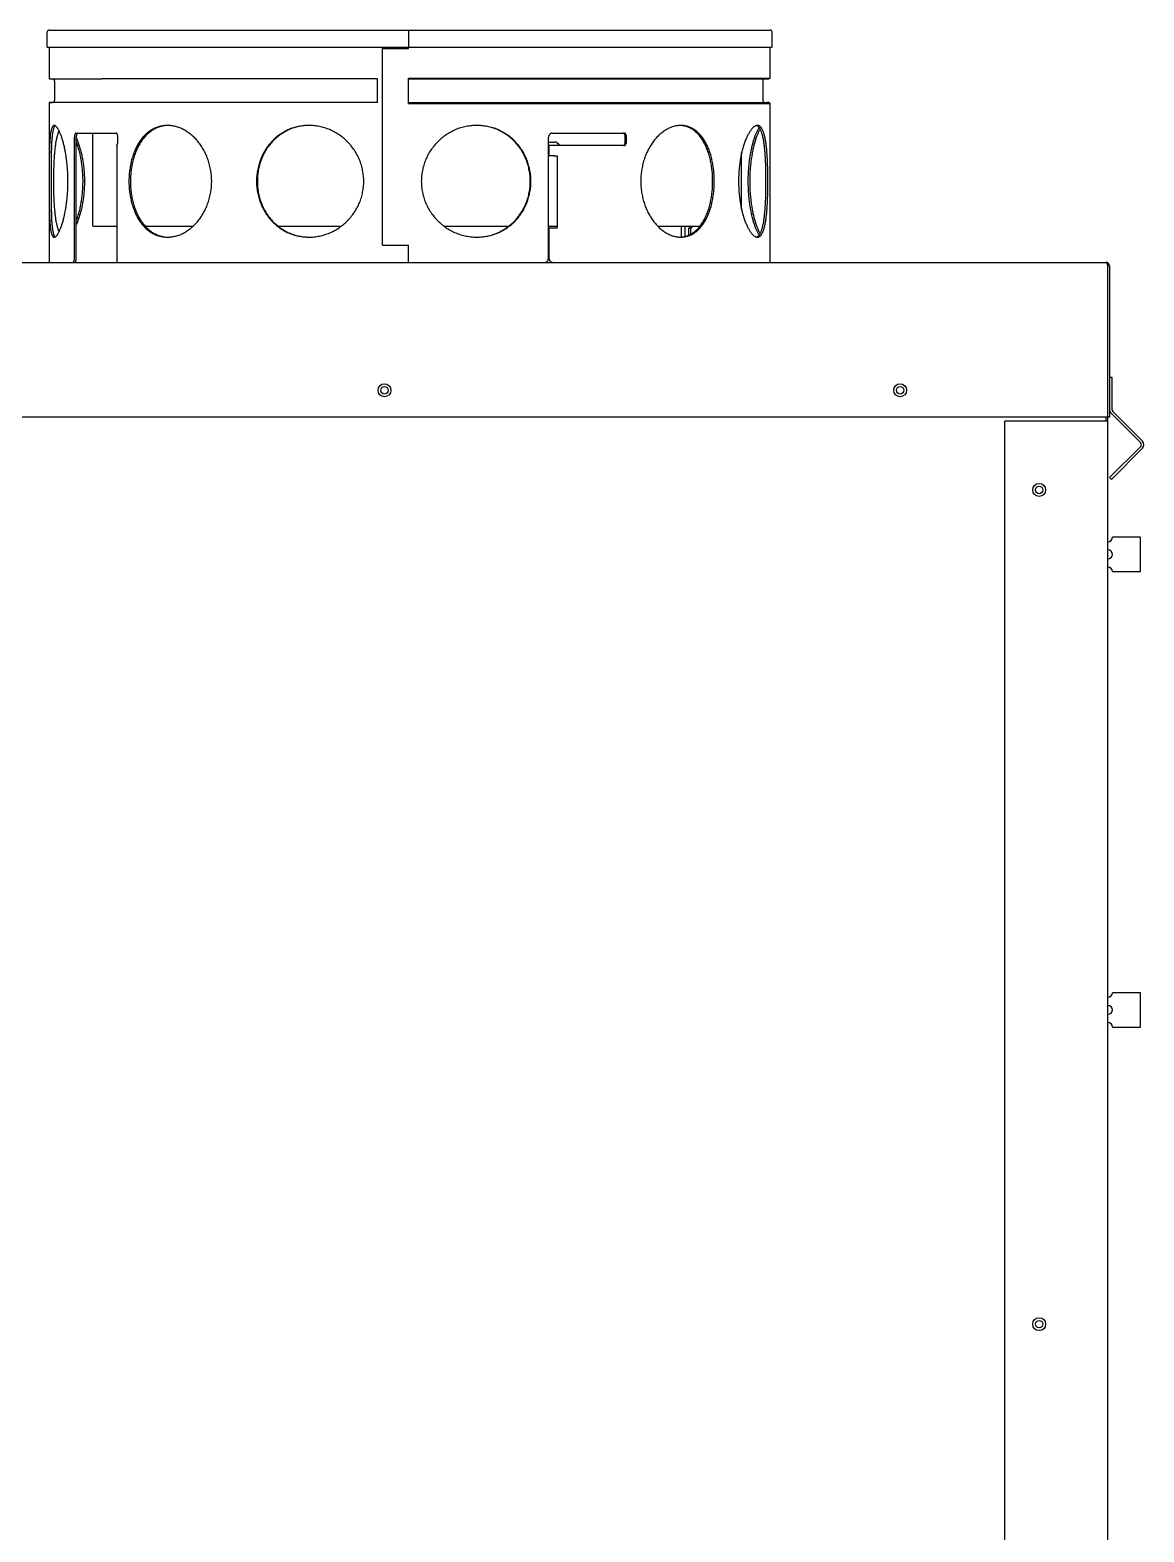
# Model space of a CAD drawing. Header units: inches. Extents: x 16 to 102.3, y 9.9 to 90.2.
# Drawn here: x 86.12 to 102.32, y 33.71 to 55.56 of the extents above; entities that cross this region are included whole.
import ezdxf

# ---------------------------------------------------------------- set-up
doc = ezdxf.new("R2010")
doc.units = ezdxf.units.IN
doc.header["$LTSCALE"] = 6.6
doc.header["$MEASUREMENT"] = 0
doc.layers.get('0').update_dxf_attribs({"linetype": 'CONTINUOUS'})

msp = doc.modelspace()

# ---------------------------------------------------------------- linework, layer by layer
at = {"color": 7, "linetype": 'CONTINUOUS'}
for p, q in [((86.368, 55.311), (86.368, 55.531)), ((86.396, 55.559), (96.883, 55.559)), ((91.624, 55.559), (91.624, 55.311)), ((96.911, 55.311), (96.911, 55.531)), ((86.368, 55.311), (96.911, 55.311)), ((86.79, 52.239), (86.79, 53.999)), ((94.77, 54.029), (94.77, 53.909)), ((96.468, 52.947), (96.468, 53.771)), ((95.697, 52.679), (95.697, 52.574)), ((95.724, 52.679), (95.697, 52.679)), ((95.713, 52.704), (95.713, 52.679)), ((101.819, 52.131), (101.795, 52.131)), ((101.855, 50.506), (101.819, 50.506)), ((101.819, 49.929), (101.795, 49.929)), ((102.273, 49.553), (101.84, 49.985)), ((101.819, 49.048), (102.273, 49.502)), ((101.845, 49.023), (101.819, 49.048))]:
    msp.add_line(p, q, dxfattribs=at)
at = {"color": 3, "linetype": 'CONTINUOUS'}
for p, q in [((86.396, 55.311), (86.396, 54.848)), ((91.243, 52.429), (91.243, 55.291)), ((91.243, 55.291), (91.624, 55.291)), ((91.624, 55.291), (91.624, 55.311)), ((96.883, 54.861), (96.883, 55.311)), ((86.41, 54.847), (86.445, 54.847)), ((91.172, 54.847), (87.162, 54.847)), ((91.172, 54.507), (91.172, 54.847)), ((91.625, 54.492), (91.625, 54.861)), ((91.625, 54.861), (96.883, 54.861)), ((91.625, 54.847), (96.84, 54.847)), ((86.475, 54.817), (86.475, 54.537)), ((96.775, 54.817), (96.775, 54.537)), ((86.396, 54.505), (86.396, 52.179)), ((86.41, 54.507), (86.445, 54.507)), ((91.172, 54.507), (87.162, 54.507)), ((91.625, 54.507), (96.84, 54.507)), ((91.625, 54.492), (96.883, 54.492)), ((96.883, 52.179), (96.883, 54.492)), ((86.764, 52.239), (86.764, 53.999)), ((86.786, 54.059), (87.372, 54.059)), ((87.03, 52.704), (87.03, 54.059)), ((87.39, 54.029), (87.39, 53.909)), ((93.659, 52.239), (93.659, 53.999)), ((93.714, 54.059), (94.762, 54.059)), ((94.786, 54.029), (94.786, 53.909)), ((87.379, 53.879), (87.379, 52.179)), ((93.659, 53.93), (93.744, 53.93)), ((93.665, 53.879), (93.665, 53.729)), ((94.748, 53.879), (93.665, 53.879)), ((94.748, 53.879), (94.752, 53.879)), ((93.744, 53.727), (93.659, 53.727)), ((93.734, 53.729), (93.785, 53.729)), ((93.785, 53.729), (93.785, 52.679)), ((87.03, 52.704), (87.379, 52.704)), ((87.795, 52.704), (88.487, 52.704)), ((89.729, 52.704), (90.642, 52.704)), ((92.142, 52.704), (93.078, 52.704)), ((93.659, 52.704), (93.785, 52.704)), ((93.665, 52.679), (93.665, 52.239)), ((93.785, 52.679), (93.665, 52.679)), ((95.25, 52.704), (95.86, 52.704)), ((95.592, 52.548), (95.592, 52.704)), ((95.641, 52.704), (95.641, 52.556)), ((95.724, 52.679), (95.724, 52.588)), ((95.74, 52.679), (95.724, 52.679)), ((95.74, 52.704), (95.74, 52.679)), ((91.243, 52.429), (91.624, 52.429)), ((91.624, 52.179), (91.624, 52.429)), ((78.5, 52.179), (101.771, 52.179)), ((101.795, 10.094), (101.795, 52.131)), ((101.819, 52.131), (101.819, 49.929)), ((101.855, 50.036), (101.855, 50.506)), ((101.795, 49.929), (80.75, 49.929)), ((100.295, 10.739), (100.295, 49.869)), ((101.795, 49.869), (100.295, 49.869)), ((101.771, 49.869), (101.771, 49.929)), ((102.298, 49.578), (101.866, 50.011)), ((101.845, 49.023), (102.298, 49.476)), ((102.271, 48.181), (101.86, 48.181)), ((102.271, 47.681), (102.271, 48.181)), ((101.86, 47.681), (102.271, 47.681)), ((102.271, 41.556), (101.86, 41.556)), ((102.271, 41.056), (102.271, 41.556)), ((101.86, 41.056), (102.271, 41.056))]:
    msp.add_line(p, q, dxfattribs=at)
for centre, radius in [((91.273, 50.319), 0.094), ((91.273, 50.319), 0.0545), ((98.773, 50.319), 0.094), ((98.773, 50.319), 0.0545), ((100.795, 48.869), 0.094), ((100.795, 48.869), 0.0545), ((100.795, 36.734), 0.094), ((100.795, 36.734), 0.0545)]:
    msp.add_circle(centre, radius, dxfattribs=at)
at = {"color": 7, "linetype": 'CONTINUOUS'}
for centre, radius, start, end in [((86.396, 55.531), 0.028, 90, 180), ((96.883, 55.531), 0.028, 0, 90), ((101.771, 52.131), 0.024, 0, 34.9505), ((101.891, 50.036), 0.072, 180, 225), ((102.247, 49.527), 0.036, 315, 45)]:
    msp.add_arc(centre, radius, start, end, dxfattribs=at)
at = {"color": 3, "linetype": 'CONTINUOUS'}
for centre, radius, start, end in [((86.41, 54.917), 0.07, 258.0758, 270), ((86.445, 54.817), 0.03, 0, 90), ((96.805, 54.817), 0.03, 90, 180), ((96.84, 54.917), 0.07, 270, 307.422), ((86.41, 54.437), 0.07, 90, 101.9242), ((86.445, 54.537), 0.03, 270, 360), ((96.805, 54.537), 0.03, 180, 270), ((96.84, 54.437), 0.07, 52.578, 90), ((101.771, 52.131), 0.048, 0, 90), ((101.891, 50.036), 0.036, 180, 225), ((102.247, 49.527), 0.072, 315, 45), ((101.795, 48.181), 0.065, 270, 360), ((101.795, 47.931), 0.065, 270, 90), ((101.795, 47.681), 0.065, 0, 90), ((101.795, 41.556), 0.065, 270, 360), ((101.795, 41.306), 0.065, 270, 90), ((101.795, 41.056), 0.065, 0, 90)]:
    msp.add_arc(centre, radius, start, end, dxfattribs=at)
for points, knots in [([(86.396, 54.848), (86.395, 54.847), (86.403, 54.848), (86.409, 54.848), (86.41, 54.848)], [0, 0, 0, 0, 0.665252, 1, 1, 1, 1]), ([(86.411, 54.848), (86.416, 54.848), (86.423, 54.847), (86.437, 54.847), (86.445, 54.848)], [0, 0, 0, 0, 0.349991, 1, 1, 1, 1]), ([(86.447, 54.848), (86.459, 54.848), (86.484, 54.847), (86.527, 54.847), (86.578, 54.847), (86.638, 54.847), (86.706, 54.847), (86.782, 54.847), (86.866, 54.847), (86.958, 54.847), (87.057, 54.847), (87.126, 54.847), (87.162, 54.847)], [0, 0, 0, 0, 0.047828, 0.107595, 0.179225, 0.262573, 0.357529, 0.463907, 0.581558, 0.710261, 0.849824, 1, 1, 1, 1]), ([(86.41, 54.505), (86.409, 54.505), (86.403, 54.506), (86.395, 54.507), (86.396, 54.506)], [0, 0, 0, 0, 0.334748, 1, 1, 1, 1]), ([(86.445, 54.506), (86.437, 54.506), (86.423, 54.506), (86.416, 54.505), (86.411, 54.505)], [0, 0, 0, 0, 0.65001, 1, 1, 1, 1]), ([(87.162, 54.507), (87.126, 54.507), (87.057, 54.507), (86.958, 54.507), (86.866, 54.507), (86.782, 54.507), (86.706, 54.507), (86.638, 54.506), (86.578, 54.506), (86.527, 54.506), (86.484, 54.506), (86.459, 54.506), (86.447, 54.506)], [0, 0, 0, 0, 0.150176, 0.289739, 0.418442, 0.536093, 0.642471, 0.737427, 0.820775, 0.892405, 0.952172, 1, 1, 1, 1]), ([(86.47, 54.171), (86.469, 54.171), (86.467, 54.171), (86.464, 54.17), (86.461, 54.169), (86.457, 54.167), (86.454, 54.165), (86.45, 54.161), (86.446, 54.155), (86.44, 54.147), (86.435, 54.136), (86.431, 54.123), (86.427, 54.109), (86.423, 54.093), (86.419, 54.075), (86.416, 54.055), (86.413, 54.034), (86.411, 54.011), (86.409, 53.986), (86.407, 53.96), (86.404, 53.923), (86.402, 53.873), (86.4, 53.809), (86.398, 53.741), (86.397, 53.669), (86.397, 53.594), (86.396, 53.517), (86.396, 53.438), (86.396, 53.385), (86.396, 53.359)], [0, 0, 0, 0, 0.00401, 0.008014, 0.012099, 0.016344, 0.020821, 0.02559, 0.036185, 0.048431, 0.062499, 0.078487, 0.096448, 0.116405, 0.138353, 0.162269, 0.188123, 0.215876, 0.24547, 0.276844, 0.309934, 0.380966, 0.457911, 0.540058, 0.62662, 0.716776, 0.809654, 0.904367, 1, 1, 1, 1]), ([(86.485, 54.167), (86.485, 54.167), (86.483, 54.168), (86.481, 54.169), (86.477, 54.17), (86.474, 54.171), (86.472, 54.171), (86.47, 54.171)], [0, 0, 0, 0, 0.04384, 0.303669, 0.547451, 0.77832, 1, 1, 1, 1]), ([(86.67, 53.359), (86.67, 53.385), (86.669, 53.438), (86.665, 53.517), (86.659, 53.594), (86.651, 53.669), (86.64, 53.741), (86.628, 53.809), (86.614, 53.873), (86.602, 53.923), (86.591, 53.96), (86.583, 53.986), (86.575, 54.011), (86.566, 54.034), (86.558, 54.055), (86.549, 54.075), (86.541, 54.093), (86.532, 54.109), (86.525, 54.121), (86.52, 54.13), (86.514, 54.138), (86.508, 54.147), (86.5, 54.155), (86.493, 54.161), (86.488, 54.165), (86.486, 54.166), (86.485, 54.167)], [0, 0, 0, 0, 0.094334, 0.187852, 0.279742, 0.369209, 0.455466, 0.537758, 0.615352, 0.687569, 0.721458, 0.753767, 0.78443, 0.81338, 0.840554, 0.865905, 0.889392, 0.910977, 0.930632, 0.939737, 0.94836, 0.964171, 0.97811, 0.990262, 0.995719, 1, 1, 1, 1]), ([(86.786, 54.059), (86.786, 54.059), (86.784, 54.059), (86.782, 54.058), (86.78, 54.056), (86.778, 54.054), (86.776, 54.052), (86.774, 54.049), (86.772, 54.045), (86.77, 54.041), (86.769, 54.037), (86.767, 54.03), (86.765, 54.022), (86.764, 54.01), (86.764, 54.003), (86.764, 53.999)], [0, 0, 0, 0, 0.033029, 0.067779, 0.105729, 0.147944, 0.195102, 0.247467, 0.30505, 0.367724, 0.435248, 0.507191, 0.662209, 0.828271, 1, 1, 1, 1]), ([(87.39, 54.029), (87.39, 54.031), (87.39, 54.035), (87.389, 54.04), (87.387, 54.045), (87.385, 54.05), (87.382, 54.054), (87.379, 54.057), (87.376, 54.058), (87.374, 54.059), (87.373, 54.059), (87.372, 54.059)], [0, 0, 0, 0, 0.154491, 0.305136, 0.448381, 0.581385, 0.702212, 0.810619, 0.908325, 0.954595, 1, 1, 1, 1]), ([(88.116, 54.171), (88.096, 54.171), (88.057, 54.169), (87.999, 54.157), (87.943, 54.137), (87.89, 54.11), (87.839, 54.076), (87.792, 54.035), (87.749, 53.987), (87.709, 53.933), (87.674, 53.874), (87.643, 53.81), (87.617, 53.741), (87.595, 53.669), (87.578, 53.594), (87.566, 53.517), (87.558, 53.438), (87.557, 53.385), (87.557, 53.359)], [0, 0, 0, 0, 0.053929, 0.107553, 0.161346, 0.215799, 0.271366, 0.328442, 0.387335, 0.448246, 0.511275, 0.576407, 0.643538, 0.712468, 0.782932, 0.854597, 0.927088, 1, 1, 1, 1]), ([(88.76, 53.359), (88.76, 53.412), (88.753, 53.491), (88.732, 53.595), (88.709, 53.67), (88.681, 53.742), (88.647, 53.81), (88.608, 53.874), (88.565, 53.934), (88.517, 53.987), (88.465, 54.035), (88.411, 54.076), (88.354, 54.11), (88.296, 54.137), (88.236, 54.157), (88.179, 54.168), (88.142, 54.171), (88.125, 54.171)], [0, 0, 0, 0, 0.140404, 0.210164, 0.279324, 0.347687, 0.415063, 0.481269, 0.546138, 0.609523, 0.671309, 0.731416, 0.789822, 0.846561, 0.901749, 0.955574, 1, 1, 1, 1]), ([(90.174, 54.171), (90.149, 54.171), (90.098, 54.169), (90.022, 54.157), (89.948, 54.138), (89.877, 54.111), (89.809, 54.076), (89.744, 54.035), (89.685, 53.988), (89.63, 53.934), (89.58, 53.875), (89.536, 53.811), (89.498, 53.742), (89.467, 53.67), (89.443, 53.595), (89.425, 53.517), (89.414, 53.438), (89.412, 53.385), (89.412, 53.359)], [0, 0, 0, 0, 0.061858, 0.123485, 0.184939, 0.246298, 0.307649, 0.369086, 0.430701, 0.49258, 0.554789, 0.617376, 0.680359, 0.74373, 0.807452, 0.871463, 0.935678, 1, 1, 1, 1]), ([(90.972, 53.359), (90.972, 53.385), (90.969, 53.439), (90.957, 53.518), (90.938, 53.595), (90.911, 53.67), (90.877, 53.742), (90.837, 53.811), (90.797, 53.864), (90.763, 53.905), (90.727, 53.943), (90.678, 53.988), (90.615, 54.035), (90.548, 54.076), (90.477, 54.111), (90.403, 54.137), (90.34, 54.154), (90.29, 54.163), (90.24, 54.169), (90.203, 54.171), (90.178, 54.171)], [0, 0, 0, 0, 0.063354, 0.126702, 0.190036, 0.253346, 0.316621, 0.379842, 0.442989, 0.474537, 0.506054, 0.56897, 0.63172, 0.694271, 0.756589, 0.818643, 0.880413, 0.911196, 0.941906, 1, 1, 1, 1]), ([(92.615, 54.171), (92.59, 54.171), (92.538, 54.169), (92.461, 54.157), (92.384, 54.138), (92.31, 54.111), (92.238, 54.076), (92.181, 54.042), (92.137, 54.012), (92.096, 53.979), (92.046, 53.934), (91.993, 53.875), (91.945, 53.811), (91.904, 53.742), (91.87, 53.67), (91.843, 53.595), (91.823, 53.518), (91.812, 53.439), (91.809, 53.385), (91.809, 53.359)], [0, 0, 0, 0, 0.059863, 0.121988, 0.18428, 0.246719, 0.309281, 0.37194, 0.403307, 0.434689, 0.497468, 0.560276, 0.623099, 0.685926, 0.748751, 0.811571, 0.874385, 0.937194, 1, 1, 1, 1]), ([(93.403, 53.359), (93.403, 53.385), (93.401, 53.438), (93.39, 53.517), (93.374, 53.582), (93.358, 53.633), (93.34, 53.682), (93.313, 53.742), (93.281, 53.799), (93.252, 53.843), (93.22, 53.885), (93.178, 53.934), (93.121, 53.988), (93.059, 54.035), (92.993, 54.076), (92.923, 54.111), (92.849, 54.138), (92.774, 54.157), (92.709, 54.167), (92.657, 54.171), (92.631, 54.171), (92.618, 54.171)], [0, 0, 0, 0, 0.063449, 0.126832, 0.190091, 0.221666, 0.253193, 0.316069, 0.378722, 0.409974, 0.441173, 0.503407, 0.565481, 0.627444, 0.689355, 0.751271, 0.813249, 0.875337, 0.937574, 0.968765, 1, 1, 1, 1]), ([(93.714, 54.059), (93.71, 54.059), (93.703, 54.058), (93.693, 54.055), (93.683, 54.049), (93.675, 54.041), (93.669, 54.034), (93.665, 54.027), (93.662, 54.02), (93.659, 54.011), (93.659, 54.003), (93.659, 53.999)], [0, 0, 0, 0, 0.119801, 0.240488, 0.36271, 0.486824, 0.612922, 0.676728, 0.74092, 0.870103, 1, 1, 1, 1]), ([(94.786, 54.029), (94.786, 54.031), (94.786, 54.035), (94.785, 54.04), (94.783, 54.045), (94.78, 54.05), (94.776, 54.054), (94.772, 54.057), (94.767, 54.058), (94.764, 54.059), (94.762, 54.059)], [0, 0, 0, 0, 0.137982, 0.274098, 0.406708, 0.534634, 0.657274, 0.774885, 0.888511, 1, 1, 1, 1]), ([(95.572, 54.171), (95.567, 54.171), (95.553, 54.17), (95.53, 54.168), (95.503, 54.163), (95.467, 54.154), (95.422, 54.137), (95.37, 54.11), (95.318, 54.076), (95.269, 54.035), (95.223, 53.987), (95.179, 53.933), (95.14, 53.874), (95.104, 53.81), (95.073, 53.742), (95.047, 53.67), (95.027, 53.595), (95.012, 53.517), (95.003, 53.438), (95.001, 53.385), (95.001, 53.359)], [0, 0, 0, 0, 0.014616, 0.039268, 0.064266, 0.089667, 0.141847, 0.196134, 0.252712, 0.311645, 0.372916, 0.436426, 0.502024, 0.569509, 0.638655, 0.709207, 0.780899, 0.853451, 0.926581, 1, 1, 1, 1]), ([(96.07, 53.359), (96.07, 53.385), (96.068, 53.438), (96.062, 53.517), (96.052, 53.594), (96.037, 53.669), (96.019, 53.741), (95.996, 53.81), (95.969, 53.874), (95.939, 53.933), (95.905, 53.987), (95.867, 54.034), (95.826, 54.076), (95.789, 54.105), (95.758, 54.124), (95.735, 54.137), (95.711, 54.147), (95.686, 54.156), (95.661, 54.163), (95.635, 54.168), (95.609, 54.171), (95.592, 54.171), (95.583, 54.171)], [0, 0, 0, 0, 0.076306, 0.152091, 0.226848, 0.300103, 0.371426, 0.440456, 0.506903, 0.570585, 0.631422, 0.689477, 0.744943, 0.798169, 0.824104, 0.849672, 0.874951, 0.900025, 0.92498, 0.949904, 0.974883, 1, 1, 1, 1]), ([(96.683, 54.17), (96.681, 54.169), (96.674, 54.167), (96.664, 54.163), (96.653, 54.156), (96.641, 54.147), (96.629, 54.136), (96.618, 54.124), (96.606, 54.109), (96.594, 54.093), (96.582, 54.075), (96.571, 54.055), (96.559, 54.034), (96.548, 54.011), (96.537, 53.987), (96.526, 53.96), (96.515, 53.933), (96.505, 53.904), (96.492, 53.863), (96.476, 53.809), (96.461, 53.741), (96.447, 53.669), (96.436, 53.594), (96.429, 53.517), (96.424, 53.438), (96.423, 53.385), (96.423, 53.359)], [0, 0, 0, 0, 0.009018, 0.022826, 0.037844, 0.054243, 0.07213, 0.091575, 0.112624, 0.135299, 0.159595, 0.185495, 0.212973, 0.241998, 0.27252, 0.304486, 0.337841, 0.372525, 0.408468, 0.483841, 0.563371, 0.646411, 0.732296, 0.820328, 0.909803, 1, 1, 1, 1]), ([(96.591, 53.359), (96.591, 53.385), (96.591, 53.438), (96.595, 53.517), (96.602, 53.594), (96.61, 53.669), (96.621, 53.741), (96.633, 53.809), (96.648, 53.873), (96.661, 53.923), (96.672, 53.96), (96.68, 53.986), (96.689, 54.011), (96.697, 54.034), (96.706, 54.055), (96.715, 54.075), (96.724, 54.093), (96.732, 54.107), (96.736, 54.115), (96.738, 54.118)], [0, 0, 0, 0, 0.102048, 0.20322, 0.302643, 0.399462, 0.492832, 0.581943, 0.666007, 0.744297, 0.781057, 0.816123, 0.849422, 0.880883, 0.91044, 0.938043, 0.96365, 0.987221, 1, 1, 1, 1]), ([(96.697, 54.171), (96.694, 54.171), (96.689, 54.171), (96.684, 54.17), (96.683, 54.17)], [0, 0, 0, 0, 0.761155, 1, 1, 1, 1]), ([(96.85, 53.359), (96.85, 53.385), (96.85, 53.438), (96.849, 53.517), (96.846, 53.594), (96.843, 53.669), (96.839, 53.741), (96.834, 53.809), (96.828, 53.863), (96.823, 53.904), (96.818, 53.933), (96.814, 53.96), (96.809, 53.986), (96.804, 54.011), (96.798, 54.034), (96.792, 54.055), (96.785, 54.075), (96.778, 54.093), (96.771, 54.109), (96.763, 54.123), (96.755, 54.136), (96.748, 54.145), (96.741, 54.152), (96.736, 54.157), (96.728, 54.163), (96.72, 54.167), (96.713, 54.169), (96.708, 54.17), (96.702, 54.171), (96.699, 54.171), (96.697, 54.171)], [0, 0, 0, 0, 0.092609, 0.184339, 0.274317, 0.361699, 0.445665, 0.525449, 0.600332, 0.635737, 0.669683, 0.702103, 0.732941, 0.762148, 0.78968, 0.815504, 0.839606, 0.861983, 0.88265, 0.901646, 0.919043, 0.934952, 0.9424, 0.94954, 0.96301, 0.975662, 0.981796, 0.987863, 0.993914, 1, 1, 1, 1]), ([(86.79, 53.927), (86.793, 53.92), (86.799, 53.902), (86.812, 53.863), (86.825, 53.821), (86.836, 53.776), (86.847, 53.73), (86.858, 53.669), (86.869, 53.594), (86.878, 53.517), (86.882, 53.438), (86.884, 53.385), (86.884, 53.359)], [0, 0, 0, 0, 0.042109, 0.097103, 0.212338, 0.272366, 0.333839, 0.460619, 0.591681, 0.725977, 0.862444, 1, 1, 1, 1]), ([(87.379, 53.879), (87.379, 53.879), (87.379, 53.88), (87.379, 53.88), (87.38, 53.88)], [0, 0, 0, 0, 0.10783, 1, 1, 1, 1]), ([(87.38, 53.88), (87.38, 53.881), (87.381, 53.883), (87.383, 53.885), (87.384, 53.888), (87.386, 53.892), (87.388, 53.896), (87.389, 53.9), (87.39, 53.905), (87.39, 53.907), (87.39, 53.909)], [0, 0, 0, 0, 0.07482, 0.178302, 0.302864, 0.440278, 0.582101, 0.723229, 0.862449, 1, 1, 1, 1]), ([(93.822, 53.88), (93.821, 53.882), (93.817, 53.889), (93.808, 53.901), (93.795, 53.914), (93.779, 53.923), (93.762, 53.929), (93.75, 53.93), (93.744, 53.93)], [0, 0, 0, 0, 0.063965, 0.258683, 0.448663, 0.634895, 0.818241, 1, 1, 1, 1]), ([(94.752, 53.879), (94.753, 53.879), (94.756, 53.879), (94.761, 53.88), (94.767, 53.882), (94.773, 53.885), (94.777, 53.888), (94.781, 53.892), (94.783, 53.896), (94.785, 53.9), (94.786, 53.904), (94.786, 53.907), (94.786, 53.909)], [0, 0, 0, 0, 0.062723, 0.190477, 0.314522, 0.433142, 0.543997, 0.646872, 0.7422, 0.831395, 0.916722, 1, 1, 1, 1]), ([(86.396, 53.359), (86.396, 53.332), (86.396, 53.279), (86.396, 53.201), (86.397, 53.124), (86.397, 53.049), (86.398, 52.977), (86.4, 52.909), (86.402, 52.845), (86.404, 52.795), (86.407, 52.757), (86.409, 52.731), (86.411, 52.707), (86.413, 52.684), (86.416, 52.662), (86.419, 52.643), (86.423, 52.625), (86.427, 52.609), (86.431, 52.594), (86.435, 52.582), (86.44, 52.571), (86.446, 52.562), (86.45, 52.556), (86.454, 52.552), (86.457, 52.55), (86.461, 52.548), (86.464, 52.547), (86.467, 52.546), (86.469, 52.546), (86.47, 52.546)], [0, 0, 0, 0, 0.095633, 0.190346, 0.283224, 0.37338, 0.459942, 0.542089, 0.619034, 0.690066, 0.723156, 0.75453, 0.784124, 0.811877, 0.837731, 0.861647, 0.883595, 0.903552, 0.921513, 0.937501, 0.951569, 0.963815, 0.97441, 0.979179, 0.983656, 0.987901, 0.991986, 0.99599, 1, 1, 1, 1]), ([(86.485, 52.55), (86.486, 52.551), (86.488, 52.553), (86.493, 52.556), (86.5, 52.562), (86.508, 52.571), (86.514, 52.58), (86.52, 52.587), (86.525, 52.596), (86.532, 52.609), (86.541, 52.625), (86.549, 52.643), (86.558, 52.662), (86.566, 52.684), (86.575, 52.707), (86.583, 52.731), (86.591, 52.757), (86.602, 52.795), (86.614, 52.845), (86.628, 52.909), (86.64, 52.977), (86.651, 53.049), (86.659, 53.124), (86.665, 53.201), (86.669, 53.279), (86.67, 53.332), (86.67, 53.359)], [0, 0, 0, 0, 0.004281, 0.009738, 0.02189, 0.035829, 0.05164, 0.060263, 0.069368, 0.089023, 0.110608, 0.134095, 0.159446, 0.18662, 0.21557, 0.246233, 0.278542, 0.312431, 0.384648, 0.462242, 0.544534, 0.630791, 0.720258, 0.812148, 0.905666, 1, 1, 1, 1]), ([(86.884, 53.359), (86.884, 53.332), (86.882, 53.279), (86.878, 53.201), (86.869, 53.123), (86.858, 53.049), (86.847, 52.988), (86.836, 52.941), (86.825, 52.897), (86.812, 52.854), (86.799, 52.815), (86.793, 52.798), (86.79, 52.79)], [0, 0, 0, 0, 0.137556, 0.274023, 0.408319, 0.539381, 0.666161, 0.727634, 0.787662, 0.902897, 0.957891, 1, 1, 1, 1]), ([(87.557, 53.359), (87.557, 53.332), (87.558, 53.279), (87.566, 53.2), (87.578, 53.123), (87.595, 53.048), (87.617, 52.976), (87.643, 52.908), (87.674, 52.844), (87.709, 52.784), (87.749, 52.731), (87.792, 52.683), (87.839, 52.642), (87.89, 52.607), (87.943, 52.58), (87.999, 52.561), (88.057, 52.549), (88.096, 52.546), (88.116, 52.546)], [0, 0, 0, 0, 0.072912, 0.145403, 0.217068, 0.287532, 0.356462, 0.423593, 0.488725, 0.551754, 0.612665, 0.671558, 0.728634, 0.784201, 0.838654, 0.892447, 0.946071, 1, 1, 1, 1]), ([(88.125, 52.546), (88.142, 52.547), (88.179, 52.55), (88.236, 52.561), (88.296, 52.58), (88.354, 52.607), (88.411, 52.642), (88.465, 52.683), (88.517, 52.73), (88.565, 52.784), (88.608, 52.843), (88.647, 52.907), (88.681, 52.976), (88.709, 53.048), (88.732, 53.123), (88.753, 53.226), (88.76, 53.306), (88.76, 53.359)], [0, 0, 0, 0, 0.044426, 0.098251, 0.153439, 0.210178, 0.268584, 0.328691, 0.390477, 0.453862, 0.518731, 0.584937, 0.652313, 0.720676, 0.789836, 0.859596, 1, 1, 1, 1]), ([(89.412, 53.359), (89.412, 53.332), (89.414, 53.279), (89.425, 53.2), (89.443, 53.123), (89.467, 53.048), (89.498, 52.975), (89.536, 52.907), (89.58, 52.843), (89.63, 52.783), (89.685, 52.73), (89.744, 52.682), (89.809, 52.641), (89.877, 52.607), (89.948, 52.58), (90.022, 52.561), (90.098, 52.549), (90.149, 52.546), (90.174, 52.546)], [0, 0, 0, 0, 0.064322, 0.128537, 0.192548, 0.25627, 0.319641, 0.382624, 0.445211, 0.50742, 0.569299, 0.630914, 0.692351, 0.753702, 0.815061, 0.876515, 0.938142, 1, 1, 1, 1]), ([(90.178, 52.546), (90.203, 52.546), (90.24, 52.548), (90.29, 52.555), (90.34, 52.564), (90.403, 52.58), (90.477, 52.607), (90.548, 52.641), (90.615, 52.682), (90.678, 52.73), (90.727, 52.774), (90.763, 52.813), (90.797, 52.853), (90.837, 52.907), (90.877, 52.975), (90.911, 53.047), (90.938, 53.123), (90.957, 53.2), (90.969, 53.279), (90.972, 53.332), (90.972, 53.359)], [0, 0, 0, 0, 0.058094, 0.088804, 0.119587, 0.181357, 0.243411, 0.305729, 0.36828, 0.43103, 0.493946, 0.525463, 0.557011, 0.620158, 0.683379, 0.746654, 0.809964, 0.873298, 0.936646, 1, 1, 1, 1]), ([(91.809, 53.359), (91.809, 53.332), (91.812, 53.279), (91.823, 53.2), (91.843, 53.123), (91.87, 53.047), (91.904, 52.975), (91.945, 52.907), (91.993, 52.843), (92.046, 52.783), (92.096, 52.739), (92.137, 52.706), (92.181, 52.675), (92.238, 52.641), (92.31, 52.607), (92.384, 52.58), (92.461, 52.561), (92.538, 52.549), (92.59, 52.546), (92.615, 52.546)], [0, 0, 0, 0, 0.062806, 0.125615, 0.188429, 0.251249, 0.314074, 0.376901, 0.439724, 0.502532, 0.565311, 0.596693, 0.62806, 0.690719, 0.753281, 0.81572, 0.878012, 0.940137, 1, 1, 1, 1]), ([(92.618, 52.546), (92.631, 52.546), (92.657, 52.547), (92.709, 52.551), (92.774, 52.561), (92.849, 52.58), (92.923, 52.607), (92.993, 52.641), (93.059, 52.682), (93.121, 52.73), (93.178, 52.783), (93.22, 52.833), (93.252, 52.875), (93.281, 52.918), (93.313, 52.975), (93.34, 53.035), (93.358, 53.085), (93.374, 53.135), (93.39, 53.2), (93.401, 53.279), (93.403, 53.332), (93.403, 53.359)], [0, 0, 0, 0, 0.031235, 0.062426, 0.124663, 0.186751, 0.248729, 0.310645, 0.372556, 0.434519, 0.496593, 0.558827, 0.590026, 0.621278, 0.683931, 0.746807, 0.778334, 0.809909, 0.873168, 0.936551, 1, 1, 1, 1]), ([(95.001, 53.359), (95.001, 53.332), (95.003, 53.279), (95.012, 53.2), (95.027, 53.123), (95.047, 53.048), (95.073, 52.976), (95.104, 52.907), (95.14, 52.843), (95.179, 52.784), (95.223, 52.731), (95.269, 52.683), (95.318, 52.642), (95.37, 52.608), (95.422, 52.58), (95.467, 52.564), (95.503, 52.555), (95.53, 52.55), (95.553, 52.547), (95.567, 52.547), (95.572, 52.546)], [0, 0, 0, 0, 0.073419, 0.146549, 0.219101, 0.290793, 0.361345, 0.430491, 0.497976, 0.563574, 0.627084, 0.688355, 0.747288, 0.803866, 0.858153, 0.910333, 0.935734, 0.960732, 0.985384, 1, 1, 1, 1]), ([(95.583, 52.546), (95.592, 52.546), (95.609, 52.547), (95.635, 52.55), (95.661, 52.555), (95.686, 52.562), (95.711, 52.57), (95.735, 52.581), (95.758, 52.594), (95.789, 52.613), (95.826, 52.642), (95.867, 52.683), (95.905, 52.731), (95.939, 52.785), (95.969, 52.844), (95.996, 52.908), (96.019, 52.976), (96.037, 53.048), (96.052, 53.123), (96.062, 53.201), (96.068, 53.279), (96.07, 53.332), (96.07, 53.359)], [0, 0, 0, 0, 0.025117, 0.050096, 0.07502, 0.099975, 0.125049, 0.150328, 0.175896, 0.201831, 0.255057, 0.310523, 0.368578, 0.429415, 0.493097, 0.559544, 0.628574, 0.699897, 0.773152, 0.847909, 0.923694, 1, 1, 1, 1]), ([(96.423, 53.359), (96.423, 53.332), (96.424, 53.279), (96.429, 53.201), (96.436, 53.123), (96.447, 53.049), (96.461, 52.977), (96.476, 52.908), (96.492, 52.854), (96.505, 52.813), (96.515, 52.785), (96.526, 52.757), (96.537, 52.731), (96.548, 52.707), (96.559, 52.684), (96.571, 52.662), (96.582, 52.643), (96.594, 52.625), (96.606, 52.608), (96.618, 52.594), (96.629, 52.581), (96.641, 52.571), (96.653, 52.562), (96.664, 52.555), (96.674, 52.55), (96.681, 52.549), (96.683, 52.548)], [0, 0, 0, 0, 0.090197, 0.179672, 0.267704, 0.353589, 0.436629, 0.516159, 0.591532, 0.627475, 0.662159, 0.695514, 0.72748, 0.758002, 0.787027, 0.814505, 0.840405, 0.864701, 0.887376, 0.908425, 0.92787, 0.945757, 0.962156, 0.977174, 0.990982, 1, 1, 1, 1]), ([(96.738, 52.6), (96.736, 52.602), (96.732, 52.611), (96.724, 52.625), (96.715, 52.643), (96.706, 52.662), (96.697, 52.684), (96.689, 52.707), (96.68, 52.731), (96.672, 52.757), (96.661, 52.795), (96.648, 52.845), (96.633, 52.909), (96.621, 52.977), (96.61, 53.049), (96.602, 53.124), (96.595, 53.201), (96.591, 53.279), (96.591, 53.332), (96.591, 53.359)], [0, 0, 0, 0, 0.012779, 0.03635, 0.061957, 0.08956, 0.119117, 0.150578, 0.183877, 0.218943, 0.255703, 0.333993, 0.418057, 0.507168, 0.600538, 0.697357, 0.79678, 0.897952, 1, 1, 1, 1]), ([(96.697, 52.546), (96.699, 52.546), (96.702, 52.546), (96.708, 52.547), (96.713, 52.548), (96.72, 52.551), (96.728, 52.555), (96.736, 52.561), (96.741, 52.566), (96.748, 52.572), (96.755, 52.581), (96.763, 52.594), (96.771, 52.608), (96.778, 52.625), (96.785, 52.643), (96.792, 52.662), (96.798, 52.684), (96.804, 52.707), (96.809, 52.731), (96.814, 52.757), (96.818, 52.785), (96.823, 52.814), (96.828, 52.855), (96.834, 52.909), (96.839, 52.977), (96.843, 53.049), (96.846, 53.124), (96.849, 53.201), (96.85, 53.279), (96.85, 53.332), (96.85, 53.359)], [0, 0, 0, 0, 0.006086, 0.012137, 0.018204, 0.024338, 0.03699, 0.05046, 0.0576, 0.065048, 0.080957, 0.098354, 0.11735, 0.138017, 0.160394, 0.184496, 0.21032, 0.237852, 0.267059, 0.297897, 0.330317, 0.364263, 0.399668, 0.474551, 0.554335, 0.638301, 0.725683, 0.815661, 0.907391, 1, 1, 1, 1]), ([(86.47, 52.546), (86.472, 52.546), (86.474, 52.546), (86.477, 52.547), (86.481, 52.548), (86.483, 52.55), (86.485, 52.55), (86.485, 52.55)], [0, 0, 0, 0, 0.22168, 0.452549, 0.696331, 0.95616, 1, 1, 1, 1]), ([(96.683, 52.548), (96.684, 52.548), (96.689, 52.547), (96.694, 52.546), (96.697, 52.546)], [0, 0, 0, 0, 0.238845, 1, 1, 1, 1]), ([(86.742, 52.179), (86.743, 52.179), (86.744, 52.179), (86.746, 52.18), (86.748, 52.181), (86.751, 52.183), (86.752, 52.186), (86.754, 52.189), (86.756, 52.192), (86.758, 52.196), (86.759, 52.201), (86.761, 52.207), (86.762, 52.216), (86.764, 52.227), (86.764, 52.235), (86.764, 52.239)], [0, 0, 0, 0, 0.031503, 0.065032, 0.102105, 0.143768, 0.190656, 0.242972, 0.300677, 0.363607, 0.43149, 0.503867, 0.659904, 0.827096, 1, 1, 1, 1]), ([(93.603, 52.179), (93.607, 52.179), (93.614, 52.18), (93.625, 52.183), (93.634, 52.189), (93.643, 52.196), (93.648, 52.204), (93.652, 52.21), (93.655, 52.218), (93.658, 52.227), (93.659, 52.235), (93.659, 52.239)], [0, 0, 0, 0, 0.120513, 0.24163, 0.363997, 0.488033, 0.613901, 0.677561, 0.741595, 0.870443, 1, 1, 1, 1]), ([(93.665, 52.239), (93.665, 52.236), (93.666, 52.23), (93.668, 52.222), (93.671, 52.214), (93.675, 52.206), (93.68, 52.199), (93.686, 52.193), (93.693, 52.188), (93.7, 52.184), (93.708, 52.181), (93.716, 52.179), (93.722, 52.179), (93.725, 52.179)], [0, 0, 0, 0, 0.091249, 0.182471, 0.27364, 0.364735, 0.455741, 0.54665, 0.637463, 0.728186, 0.818835, 0.909432, 1, 1, 1, 1]), ([(101.791, 52.144), (101.791, 52.145), (101.789, 52.149), (101.787, 52.155), (101.785, 52.161), (101.782, 52.167), (101.78, 52.171), (101.778, 52.174), (101.777, 52.176), (101.775, 52.177), (101.774, 52.178), (101.773, 52.179), (101.772, 52.179), (101.771, 52.179)], [0, 0, 0, 0, 0.070399, 0.266841, 0.446568, 0.605162, 0.739334, 0.796731, 0.847678, 0.892494, 0.931896, 0.967111, 1, 1, 1, 1]), ([(101.795, 52.131), (101.794, 52.134), (101.793, 52.138), (101.791, 52.143), (101.791, 52.144)], [0, 0, 0, 0, 0.608529, 1, 1, 1, 1])]:
    msp.add_open_spline(points, degree=3, knots=knots, dxfattribs=at)
for points in [[(86.41, 54.848), (86.41, 54.848), (86.411, 54.848), (86.411, 54.848)], [(86.445, 54.848), (86.446, 54.848), (86.447, 54.848), (86.447, 54.848)], [(86.411, 54.505), (86.411, 54.505), (86.41, 54.505), (86.41, 54.505)], [(86.447, 54.506), (86.447, 54.506), (86.446, 54.506), (86.445, 54.506)], [(88.125, 54.171), (88.122, 54.171), (88.119, 54.171), (88.116, 54.171)], [(90.178, 54.171), (90.177, 54.171), (90.176, 54.171), (90.174, 54.171)], [(92.618, 54.171), (92.617, 54.171), (92.616, 54.171), (92.615, 54.171)], [(95.583, 54.171), (95.579, 54.171), (95.576, 54.171), (95.572, 54.171)], [(93.744, 53.727), (93.746, 53.727), (93.748, 53.727), (93.75, 53.727)], [(88.116, 52.546), (88.119, 52.546), (88.122, 52.546), (88.125, 52.546)], [(90.174, 52.546), (90.176, 52.546), (90.177, 52.546), (90.178, 52.546)], [(92.615, 52.546), (92.616, 52.546), (92.617, 52.546), (92.618, 52.546)], [(95.572, 52.546), (95.576, 52.546), (95.579, 52.546), (95.583, 52.546)]]:
    msp.add_open_spline(points, degree=3, dxfattribs=at)
at = {"color": 7, "linetype": 'CONTINUOUS'}
for points, knots in [([(86.485, 54.167), (86.484, 54.166), (86.482, 54.165), (86.478, 54.161), (86.473, 54.155), (86.468, 54.147), (86.463, 54.136), (86.459, 54.123), (86.455, 54.109), (86.451, 54.093), (86.447, 54.075), (86.444, 54.055), (86.441, 54.034), (86.439, 54.011), (86.436, 53.986), (86.434, 53.96), (86.432, 53.923), (86.43, 53.873), (86.428, 53.809), (86.426, 53.741), (86.425, 53.669), (86.425, 53.594), (86.424, 53.517), (86.424, 53.438), (86.424, 53.385), (86.424, 53.359)], [0, 0, 0, 0, 0.003842, 0.008681, 0.019437, 0.031879, 0.04618, 0.062436, 0.080703, 0.101003, 0.123329, 0.147659, 0.173962, 0.202197, 0.232306, 0.264227, 0.297893, 0.370164, 0.448452, 0.532032, 0.620104, 0.711833, 0.806333, 0.902698, 1, 1, 1, 1]), ([(86.463, 53.359), (86.463, 53.385), (86.464, 53.438), (86.465, 53.517), (86.468, 53.594), (86.471, 53.669), (86.476, 53.741), (86.482, 53.809), (86.488, 53.863), (86.493, 53.904), (86.498, 53.933), (86.503, 53.96), (86.508, 53.986), (86.514, 54.011), (86.52, 54.034), (86.526, 54.055), (86.533, 54.075), (86.538, 54.087), (86.541, 54.092)], [0, 0, 0, 0, 0.107487, 0.213955, 0.318397, 0.419836, 0.517323, 0.609978, 0.696971, 0.738117, 0.777581, 0.815285, 0.851168, 0.885174, 0.917255, 0.947376, 0.975523, 1, 1, 1, 1]), ([(86.812, 54.059), (86.812, 54.059), (86.81, 54.059), (86.808, 54.058), (86.806, 54.056), (86.804, 54.054), (86.802, 54.052), (86.8, 54.049), (86.798, 54.045), (86.796, 54.041), (86.795, 54.037), (86.793, 54.03), (86.791, 54.022), (86.79, 54.01), (86.79, 54.003), (86.79, 53.999)], [0, 0, 0, 0, 0.032888, 0.067511, 0.105357, 0.147495, 0.194602, 0.246941, 0.304518, 0.367205, 0.434759, 0.506746, 0.661887, 0.828102, 1, 1, 1, 1]), ([(86.79, 53.99), (86.791, 53.989), (86.795, 53.979), (86.803, 53.96), (86.814, 53.933), (86.824, 53.904), (86.838, 53.863), (86.85, 53.821), (86.862, 53.776), (86.872, 53.73), (86.884, 53.669), (86.895, 53.594), (86.903, 53.517), (86.908, 53.438), (86.909, 53.385), (86.909, 53.359)], [0, 0, 0, 0, 0.005326, 0.049174, 0.094897, 0.142413, 0.191631, 0.294773, 0.348507, 0.403538, 0.51704, 0.634385, 0.754632, 0.876827, 1, 1, 1, 1]), ([(88.116, 54.171), (88.102, 54.17), (88.07, 54.167), (88.019, 54.157), (87.963, 54.137), (87.91, 54.11), (87.86, 54.076), (87.813, 54.035), (87.77, 53.987), (87.73, 53.933), (87.695, 53.874), (87.664, 53.81), (87.638, 53.741), (87.616, 53.669), (87.599, 53.594), (87.587, 53.517), (87.58, 53.438), (87.578, 53.385), (87.578, 53.359)], [0, 0, 0, 0, 0.037174, 0.091562, 0.146143, 0.201421, 0.257864, 0.315877, 0.375773, 0.437755, 0.501922, 0.568257, 0.636649, 0.706893, 0.778712, 0.851764, 0.925666, 1, 1, 1, 1]), ([(90.174, 54.171), (90.151, 54.171), (90.103, 54.168), (90.031, 54.157), (89.957, 54.138), (89.886, 54.111), (89.818, 54.076), (89.754, 54.035), (89.695, 53.988), (89.64, 53.934), (89.591, 53.875), (89.547, 53.811), (89.51, 53.742), (89.479, 53.67), (89.454, 53.595), (89.437, 53.517), (89.426, 53.438), (89.424, 53.385), (89.424, 53.359)], [0, 0, 0, 0, 0.055754, 0.117604, 0.179294, 0.240909, 0.30254, 0.364288, 0.426247, 0.488505, 0.551129, 0.614164, 0.677628, 0.741509, 0.805765, 0.870327, 0.935107, 1, 1, 1, 1]), ([(93.394, 53.359), (93.394, 53.385), (93.391, 53.438), (93.38, 53.517), (93.365, 53.582), (93.349, 53.633), (93.331, 53.682), (93.304, 53.742), (93.266, 53.811), (93.22, 53.875), (93.169, 53.934), (93.113, 53.988), (93.051, 54.035), (92.985, 54.076), (92.916, 54.111), (92.843, 54.138), (92.768, 54.157), (92.692, 54.168), (92.642, 54.171), (92.618, 54.171)], [0, 0, 0, 0, 0.063885, 0.127698, 0.191374, 0.223151, 0.254875, 0.318128, 0.38113, 0.44388, 0.5064, 0.568725, 0.630906, 0.693003, 0.755077, 0.817189, 0.879393, 0.941731, 1, 1, 1, 1]), ([(94.77, 54.029), (94.77, 54.031), (94.769, 54.035), (94.768, 54.04), (94.766, 54.045), (94.763, 54.05), (94.759, 54.054), (94.755, 54.057), (94.75, 54.058), (94.747, 54.059), (94.746, 54.059)], [0, 0, 0, 0, 0.138285, 0.274665, 0.407461, 0.535466, 0.658061, 0.7755, 0.888849, 1, 1, 1, 1]), ([(96.046, 53.359), (96.046, 53.385), (96.045, 53.438), (96.039, 53.517), (96.028, 53.594), (96.014, 53.669), (95.995, 53.741), (95.973, 53.81), (95.946, 53.874), (95.916, 53.933), (95.882, 53.987), (95.845, 54.034), (95.804, 54.076), (95.767, 54.105), (95.736, 54.124), (95.713, 54.137), (95.689, 54.147), (95.664, 54.156), (95.639, 54.163), (95.614, 54.168), (95.595, 54.17), (95.585, 54.171), (95.583, 54.171)], [0, 0, 0, 0, 0.078008, 0.155481, 0.231898, 0.306773, 0.379662, 0.450195, 0.518071, 0.5831, 0.645199, 0.704427, 0.76098, 0.815212, 0.841625, 0.867654, 0.893382, 0.918894, 0.94428, 0.969629, 0.99503, 1, 1, 1, 1]), ([(96.564, 53.359), (96.564, 53.385), (96.565, 53.438), (96.569, 53.517), (96.575, 53.594), (96.584, 53.669), (96.594, 53.741), (96.607, 53.809), (96.621, 53.873), (96.634, 53.923), (96.645, 53.96), (96.653, 53.986), (96.662, 54.011), (96.67, 54.034), (96.679, 54.055), (96.688, 54.075), (96.697, 54.093), (96.705, 54.109), (96.714, 54.123), (96.721, 54.133), (96.724, 54.138), (96.725, 54.139)], [0, 0, 0, 0, 0.098908, 0.196965, 0.293326, 0.387159, 0.477646, 0.564, 0.645457, 0.721311, 0.756925, 0.790895, 0.823151, 0.853623, 0.882249, 0.908979, 0.933771, 0.95659, 0.977408, 0.996229, 1, 1, 1, 1]), ([(96.822, 53.359), (96.822, 53.385), (96.822, 53.438), (96.821, 53.517), (96.819, 53.594), (96.815, 53.669), (96.811, 53.741), (96.806, 53.809), (96.8, 53.863), (96.795, 53.904), (96.791, 53.933), (96.786, 53.96), (96.781, 53.986), (96.776, 54.011), (96.77, 54.034), (96.764, 54.055), (96.758, 54.075), (96.751, 54.093), (96.743, 54.109), (96.736, 54.123), (96.728, 54.136), (96.72, 54.145), (96.714, 54.152), (96.708, 54.157), (96.701, 54.163), (96.692, 54.167), (96.687, 54.169), (96.684, 54.169), (96.684, 54.17)], [0, 0, 0, 0, 0.094119, 0.187344, 0.278789, 0.367595, 0.452928, 0.534011, 0.61011, 0.646089, 0.680585, 0.713529, 0.744864, 0.77454, 0.802512, 0.828746, 0.853227, 0.875953, 0.896939, 0.916221, 0.933873, 0.950008, 0.957557, 0.964792, 0.978434, 0.991238, 0.997442, 1, 1, 1, 1]), ([(93.812, 53.88), (93.811, 53.882), (93.807, 53.889), (93.798, 53.901), (93.786, 53.912), (93.777, 53.918), (93.773, 53.92)], [0, 0, 0, 0, 0.109224, 0.441476, 0.765348, 1, 1, 1, 1]), ([(94.752, 53.879), (94.752, 53.879), (94.753, 53.879), (94.756, 53.88), (94.759, 53.881), (94.761, 53.884), (94.764, 53.887), (94.766, 53.891), (94.768, 53.896), (94.769, 53.902), (94.77, 53.907), (94.77, 53.909)], [0, 0, 0, 0, 0.029602, 0.108188, 0.1927, 0.286909, 0.394407, 0.517706, 0.660343, 0.824102, 1, 1, 1, 1]), ([(86.424, 53.359), (86.424, 53.332), (86.424, 53.279), (86.424, 53.201), (86.425, 53.124), (86.425, 53.049), (86.426, 52.977), (86.428, 52.909), (86.43, 52.845), (86.432, 52.795), (86.434, 52.757), (86.436, 52.731), (86.439, 52.707), (86.441, 52.684), (86.444, 52.662), (86.447, 52.643), (86.451, 52.625), (86.455, 52.609), (86.459, 52.594), (86.463, 52.582), (86.468, 52.571), (86.473, 52.562), (86.478, 52.556), (86.482, 52.553), (86.484, 52.551), (86.485, 52.55)], [0, 0, 0, 0, 0.097302, 0.193667, 0.288167, 0.379896, 0.467968, 0.551548, 0.629836, 0.702107, 0.735773, 0.767694, 0.797803, 0.826038, 0.852341, 0.876671, 0.898997, 0.919297, 0.937564, 0.95382, 0.968121, 0.980563, 0.991319, 0.996158, 1, 1, 1, 1]), ([(86.541, 52.625), (86.538, 52.631), (86.533, 52.643), (86.526, 52.662), (86.52, 52.684), (86.514, 52.707), (86.508, 52.731), (86.503, 52.757), (86.498, 52.785), (86.493, 52.814), (86.488, 52.855), (86.482, 52.909), (86.476, 52.977), (86.471, 53.049), (86.468, 53.124), (86.465, 53.201), (86.464, 53.279), (86.463, 53.332), (86.463, 53.359)], [0, 0, 0, 0, 0.024477, 0.052624, 0.082745, 0.114826, 0.148832, 0.184715, 0.222419, 0.261883, 0.303029, 0.390022, 0.482677, 0.580164, 0.681603, 0.786045, 0.892513, 1, 1, 1, 1]), ([(86.909, 53.359), (86.909, 53.332), (86.908, 53.279), (86.903, 53.201), (86.895, 53.123), (86.884, 53.049), (86.872, 52.988), (86.862, 52.941), (86.85, 52.897), (86.838, 52.854), (86.824, 52.813), (86.814, 52.785), (86.803, 52.757), (86.795, 52.738), (86.791, 52.729), (86.79, 52.728)], [0, 0, 0, 0, 0.123173, 0.245368, 0.365615, 0.48296, 0.596462, 0.651493, 0.705227, 0.808369, 0.857587, 0.905103, 0.950826, 0.994674, 1, 1, 1, 1]), ([(87.578, 53.359), (87.578, 53.332), (87.58, 53.279), (87.587, 53.2), (87.599, 53.123), (87.616, 53.048), (87.638, 52.976), (87.664, 52.908), (87.695, 52.844), (87.73, 52.784), (87.77, 52.731), (87.813, 52.683), (87.86, 52.642), (87.91, 52.607), (87.963, 52.58), (88.019, 52.561), (88.07, 52.55), (88.102, 52.547), (88.116, 52.547)], [0, 0, 0, 0, 0.074334, 0.148236, 0.221288, 0.293107, 0.363351, 0.431743, 0.498078, 0.562245, 0.624227, 0.684123, 0.742136, 0.798579, 0.853857, 0.908438, 0.962826, 1, 1, 1, 1]), ([(89.424, 53.359), (89.424, 53.332), (89.426, 53.279), (89.437, 53.2), (89.454, 53.123), (89.479, 53.048), (89.51, 52.975), (89.547, 52.907), (89.591, 52.843), (89.64, 52.783), (89.695, 52.73), (89.754, 52.682), (89.818, 52.641), (89.886, 52.607), (89.957, 52.58), (90.031, 52.561), (90.103, 52.549), (90.151, 52.547), (90.174, 52.546)], [0, 0, 0, 0, 0.064893, 0.129673, 0.194235, 0.258491, 0.322372, 0.385836, 0.448871, 0.511495, 0.573753, 0.635712, 0.69746, 0.759091, 0.820706, 0.882396, 0.944246, 1, 1, 1, 1]), ([(92.618, 52.546), (92.642, 52.546), (92.692, 52.549), (92.768, 52.561), (92.843, 52.58), (92.916, 52.607), (92.985, 52.641), (93.051, 52.682), (93.113, 52.73), (93.169, 52.783), (93.22, 52.843), (93.266, 52.907), (93.304, 52.975), (93.331, 53.035), (93.349, 53.085), (93.365, 53.135), (93.38, 53.2), (93.391, 53.279), (93.394, 53.332), (93.394, 53.359)], [0, 0, 0, 0, 0.058269, 0.120607, 0.182811, 0.244923, 0.306997, 0.369094, 0.431275, 0.4936, 0.55612, 0.61887, 0.681872, 0.745125, 0.776849, 0.808626, 0.872302, 0.936115, 1, 1, 1, 1]), ([(95.583, 52.547), (95.585, 52.547), (95.595, 52.548), (95.614, 52.55), (95.639, 52.555), (95.664, 52.562), (95.689, 52.57), (95.713, 52.581), (95.736, 52.594), (95.767, 52.613), (95.804, 52.642), (95.845, 52.683), (95.882, 52.731), (95.916, 52.785), (95.946, 52.844), (95.973, 52.908), (95.995, 52.976), (96.014, 53.048), (96.028, 53.123), (96.039, 53.201), (96.045, 53.279), (96.046, 53.332), (96.046, 53.359)], [0, 0, 0, 0, 0.00497, 0.030371, 0.05572, 0.081106, 0.106618, 0.132346, 0.158375, 0.184788, 0.23902, 0.295573, 0.354801, 0.4169, 0.481929, 0.549805, 0.620338, 0.693227, 0.768102, 0.844519, 0.921992, 1, 1, 1, 1]), ([(96.725, 52.579), (96.724, 52.58), (96.721, 52.584), (96.714, 52.594), (96.705, 52.609), (96.697, 52.625), (96.688, 52.643), (96.679, 52.662), (96.67, 52.684), (96.662, 52.707), (96.653, 52.731), (96.645, 52.757), (96.634, 52.795), (96.621, 52.845), (96.607, 52.909), (96.594, 52.977), (96.584, 53.049), (96.575, 53.124), (96.569, 53.201), (96.565, 53.279), (96.564, 53.332), (96.564, 53.359)], [0, 0, 0, 0, 0.003771, 0.022592, 0.04341, 0.066229, 0.091021, 0.117751, 0.146377, 0.176849, 0.209105, 0.243075, 0.278689, 0.354543, 0.436, 0.522354, 0.612841, 0.706674, 0.803035, 0.901092, 1, 1, 1, 1]), ([(96.684, 52.548), (96.684, 52.548), (96.687, 52.549), (96.692, 52.551), (96.701, 52.555), (96.708, 52.561), (96.714, 52.566), (96.72, 52.572), (96.728, 52.581), (96.736, 52.594), (96.743, 52.608), (96.751, 52.625), (96.758, 52.643), (96.764, 52.662), (96.77, 52.684), (96.776, 52.707), (96.781, 52.731), (96.786, 52.757), (96.791, 52.785), (96.795, 52.814), (96.8, 52.855), (96.806, 52.909), (96.811, 52.977), (96.815, 53.049), (96.819, 53.124), (96.821, 53.201), (96.822, 53.279), (96.822, 53.332), (96.822, 53.359)], [0, 0, 0, 0, 0.002558, 0.008762, 0.021566, 0.035208, 0.042443, 0.049992, 0.066127, 0.083779, 0.103061, 0.124047, 0.146773, 0.171254, 0.197488, 0.22546, 0.255136, 0.286471, 0.319415, 0.353911, 0.38989, 0.465989, 0.547072, 0.632405, 0.721211, 0.812656, 0.905881, 1, 1, 1, 1]), ([(86.768, 52.179), (86.769, 52.179), (86.77, 52.179), (86.773, 52.18), (86.775, 52.181), (86.777, 52.183), (86.779, 52.186), (86.78, 52.189), (86.782, 52.192), (86.784, 52.196), (86.785, 52.201), (86.787, 52.207), (86.788, 52.216), (86.79, 52.227), (86.79, 52.235), (86.79, 52.239)], [0, 0, 0, 0, 0.031367, 0.064774, 0.101748, 0.143338, 0.190177, 0.242467, 0.300167, 0.36311, 0.43102, 0.503439, 0.659594, 0.826933, 1, 1, 1, 1])]:
    msp.add_open_spline(points, degree=3, knots=knots, dxfattribs=at)
for points in [[(95.583, 54.171), (95.583, 54.171), (95.582, 54.171), (95.582, 54.171)], [(95.572, 52.546), (95.576, 52.547), (95.579, 52.547), (95.582, 52.547)], [(95.582, 52.547), (95.582, 52.547), (95.583, 52.547), (95.583, 52.547)]]:
    msp.add_open_spline(points, degree=3, dxfattribs=at)

doc.saveas('drawing.dxf')
